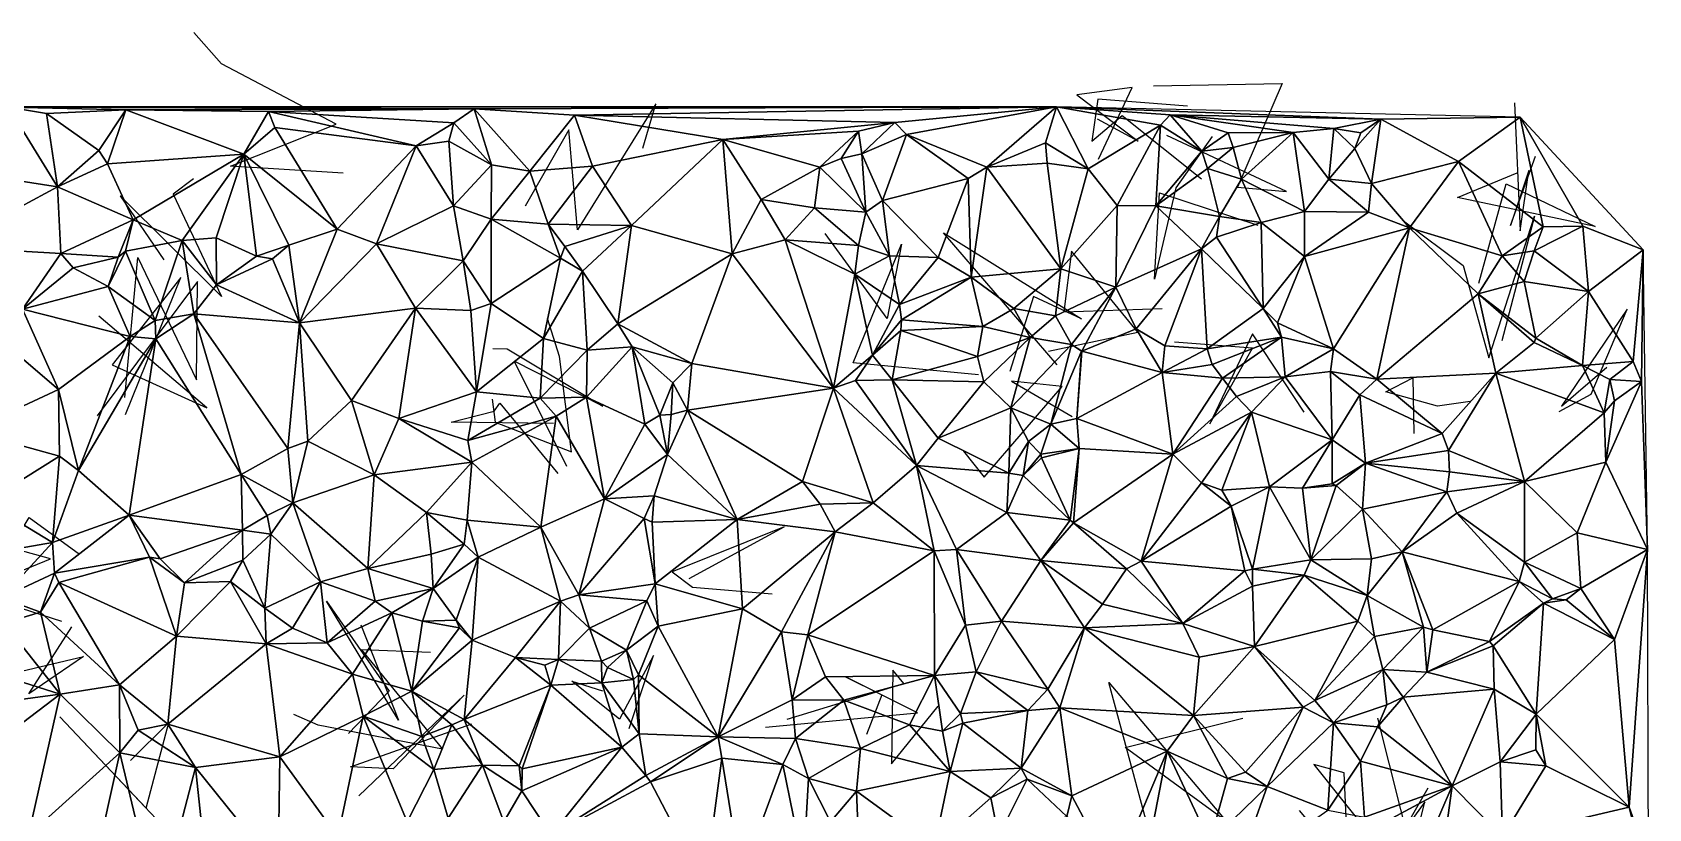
# Model space of a CAD drawing. Header units: metres. Extents: x -15.8 to 15.5, y -15.8 to 15.9.
# Drawn here: x -4.73 to 14.97, y 6.43 to 15.9 of the extents above; entities that cross this region are included whole.
import ezdxf

# ---------------------------------------------------------------- set-up
doc = ezdxf.new("R2010")
doc.units = ezdxf.units.M
doc.layers.add('CRACKS', color=1, linetype='Continuous')
doc.layers.add('STREET_MESH', color=7, linetype='Continuous')

msp = doc.modelspace()

# ---------------------------------------------------------------- linework, layer by layer
at = {"layer": 'CRACKS'}
for points in [[(-0.942, 14.181, 0.1), (-2.316, 14.264, 0.1), (-1.026, 14.78, 0.1), (-2.424, 15.516, 0.1), (-2.762, 15.898, 0.1)], [(8.265, 14.351, 0.1), (8.677, 15.225, 0.1), (8, 15.136, 0.1), (8.749, 14.57, 0.1), (8.252, 14.841, 0.1)], [(8.937, 15.244, 0.1), (10.505, 15.274, 0.1), (9.958, 14.011, 0.1), (10.558, 13.956, 0.1), (9.097, 14.641, 0.1)], [(2.711, 14.484, 0.1), (2.868, 15.025, 0.1), (1.916, 13.49, 0.1), (1.808, 14.709, 0.1), (1.278, 13.778, 0.1)], [(9.351, 14.997, 0.1), (8.258, 15.083, 0.1), (8.183, 14.571, 0.1), (8.554, 14.884, 0.1), (9.521, 14.111, 0.1)], [(13.337, 15.039, 0.1), (13.406, 13.478, 0.1), (13.512, 14.215, 0.1), (13.286, 13.544, 0.1), (13.593, 14.39, 0.1)], [(9.649, 14.627, 0.1), (9.21, 14.003, 0.1), (8.947, 12.887, 0.1), (9.009, 13.942, 0.1), (10.208, 13.547, 0.1)], [(-2.767, 14.11, 0.1), (-3.013, 13.924, 0.1), (-2.424, 12.675, 0.1), (-3.662, 13.905, 0.1), (-3.13, 13.123, 0.1)], [(12.9, 12.841, 0.1), (13.236, 14.049, 0.1), (14.32, 13.53, 0.1), (12.643, 13.883, 0.1), (13.368, 14.184, 0.1)], [(11.982, 13.601, 0.1), (12.712, 13.053, 0.1), (13.023, 11.927, 0.1), (13.579, 13.657, 0.1), (13.182, 12.137, 0.1)], [(6.801, 11.723, 0.1), (5.275, 11.869, 0.1), (5.865, 13.314, 0.1), (5.691, 12.41, 0.1), (4.933, 13.445, 0.1)], [(7.76, 11.844, 0.1), (6.376, 13.454, 0.1), (8.059, 12.405, 0.1), (7.472, 12.676, 0.1), (7.183, 11.762, 0.1)], [(7.657, 12.008, 0.1), (8.744, 12.242, 0.1), (7.936, 13.231, 0.1), (7.844, 12.491, 0.1), (9.041, 12.53, 0.1)], [(-3.603, 11.443, 0.1), (-3.447, 13.153, 0.1), (-2.73, 11.659, 0.1), (-2.719, 12.859, 0.1), (-3.943, 11.22, 0.1)], [(-3.595, 11.237, 0.1), (-2.921, 12.907, 0.1), (-3.758, 11.842, 0.1), (-2.604, 11.318, 0.1), (-3.922, 12.437, 0.1)], [(13.88, 11.273, 0.1), (14.273, 11.486, 0.1), (14.71, 12.522, 0.1), (13.909, 11.338, 0.1), (14.461, 11.815, 0.1)], [(0.875, 11.424, 0.1), (0.909, 11.142, 0.1), (1.839, 10.782, 0.1), (1.693, 11.946, 0.1), (1.547, 12.41, 0.1)], [(10.773, 11.264, 0.1), (10.141, 12.221, 0.1), (9.621, 11.123, 0.1), (10.141, 12.046, 0.1), (9.192, 12.121, 0.1)], [(0.882, 12.044, 0.1), (1.055, 12.039, 0.1), (2.223, 11.338, 0.1), (1.143, 11.886, 0.1), (1.781, 10.607, 0.1)], [(6.62, 10.791, 0.1), (6.872, 10.475, 0.1), (7.822, 11.58, 0.1), (7.206, 11.645, 0.1), (7.946, 11.215, 0.1)], [(12.798, 11.396, 0.1), (12.397, 11.341, 0.1), (11.77, 11.514, 0.1), (12.097, 11.683, 0.1), (12.11, 11.004, 0.1)], [(1.622, 11.126, 0.1), (0.376, 11.143, 0.1), (0.898, 11.277, 0.1), (0.966, 11.375, 0.1), (1.674, 10.519, 0.1)], [(-4.371, 8.712, 0.1), (-5.853, 9.19, 0.1), (-4.903, 9.757, 0.1), (-4.772, 9.982, 0.1), (-4.155, 9.535, 0.1)], [(3.275, 9.236, 0.1), (4.432, 9.869, 0.1), (3.069, 9.319, 0.1), (3.316, 9.131, 0.1), (4.287, 9.051, 0.1)], [(-6.004, 8.184, 0.1), (-5.749, 9.841, 0.1), (-5.631, 9.017, 0.1), (-4.51, 9.476, 0.1), (-5.177, 9.661, 0.1)], [(-5.29, 8.97, 0.1), (-5.161, 8.037, 0.1), (-4.107, 8.286, 0.1), (-4.776, 7.829, 0.1), (-4.249, 8.648, 0.1)], [(-0.728, 8.673, 0.1), (-0.269, 7.511, 0.1), (-1.147, 8.963, 0.1), (-0.383, 7.865, 0.1), (-0.878, 7.347, 0.1)], [(0.121, 8.336, 0.1), (-0.718, 8.368, 0.1), (0.27, 7.155, 0.1), (-1.249, 7.448, 0.1), (-1.542, 7.58, 0.1)], [(2.542, 7.41, 0.1), (2.84, 8.298, 0.1), (2.428, 7.522, 0.1), (1.846, 7.984, 0.1), (2.217, 7.869, 0.1)], [(4.469, 7.524, 0.1), (5.893, 7.958, 0.1), (5.76, 8.118, 0.1), (5.743, 6.978, 0.1), (6.312, 7.68, 0.1)], [(4.205, 7.426, 0.1), (6.059, 7.598, 0.1), (5.183, 8.038, 0.1), (5.624, 7.817, 0.1), (5.437, 7.336, 0.1)], [(8.858, 6.236, 0.1), (8.391, 7.968, 0.1), (9.822, 6.278, 0.1), (8.59, 7.178, 0.1), (10.026, 7.533, 0.1)], [(-0.752, 6.588, 0.1), (0.534, 7.813, 0.1), (-0.335, 6.918, 0.1), (-0.854, 6.939, 0.1), (0.625, 7.465, 0.1)], [(-3.221, 6.305, 0.1), (-4.395, 7.549, 0.1), (-3.343, 6.437, 0.1), (-3.066, 7.481, 0.1), (-3.537, 7.017, 0.1)], [(11.665, 7.534, 0.1), (12.083, 5.871, 0.1), (12.242, 6.515, 0.1), (11.961, 6.121, 0.1), (12.285, 6.683, 0.1)], [(10.713, 6.408, 0.1), (11.314, 5.694, 0.1), (11.26, 6.869, 0.1), (10.889, 6.971, 0.1), (12, 5.578, 0.1)]]:
    msp.add_polyline3d(points, dxfattribs=at)
at = {"layer": 'STREET_MESH'}
for points in [[(7.755, 14.99), (-7.275, 14.988), (-5.023, 14.984)], [(-5.551, 14.19), (-4.425, 14.012), (-5.023, 14.984)], [(0.655, 14.966), (7.755, 14.99), (-5.023, 14.984)], [(-3.591, 14.954), (0.655, 14.966), (-5.023, 14.984)], [(-4.56, 14.909), (-3.591, 14.954), (-5.023, 14.984)], [(-4.425, 14.012), (-4.56, 14.909), (-5.023, 14.984)], [(1.876, 14.887), (7.755, 14.99), (0.655, 14.966)], [(1.876, 14.887), (5.782, 14.8), (7.755, 14.99)], [(5.782, 14.8), (5.925, 14.651), (7.755, 14.99)], [(5.925, 14.651), (6.905, 14.253), (7.755, 14.99)], [(6.905, 14.253), (7.619, 14.55), (7.755, 14.99)], [(7.619, 14.55), (8.141, 14.232), (7.755, 14.99)], [(9.023, 14.765), (9.141, 14.894), (7.755, 14.99)], [(7.755, 14.99), (11.707, 14.84), (13.407, 14.865)], [(9.141, 14.894), (11.707, 14.84), (7.755, 14.99)], [(8.141, 14.232), (9.023, 14.765), (7.755, 14.99)], [(-4.56, 14.909), (-3.921, 14.459), (-3.591, 14.954)], [(-3.921, 14.459), (-4.56, 14.909), (-4.425, 14.012)], [(-3.921, 14.459), (-3.817, 14.293), (-3.591, 14.954)], [(-3.817, 14.293), (-2.155, 14.411), (-3.591, 14.954)], [(-3.591, 14.954), (-1.853, 14.933), (0.655, 14.966)], [(-2.155, 14.411), (-1.853, 14.933), (-3.591, 14.954)], [(-2.155, 14.411), (-1.774, 14.736), (-1.853, 14.933)], [(-1.853, 14.933), (0.408, 14.793), (0.655, 14.966)], [(-1.774, 14.736), (-0.053, 14.516), (-1.853, 14.933)], [(-0.053, 14.516), (0.408, 14.793), (-1.853, 14.933)], [(0.345, 14.572), (0.408, 14.793), (-0.053, 14.516)], [(0.865, 14.281), (0.408, 14.793), (0.345, 14.572)], [(0.408, 14.793), (0.865, 14.281), (0.655, 14.966)], [(1.331, 14.207), (1.876, 14.887), (0.655, 14.966)], [(0.865, 14.281), (1.331, 14.207), (0.655, 14.966)], [(1.876, 14.887), (1.331, 14.207), (2.096, 14.268)], [(3.685, 14.591), (1.876, 14.887), (2.096, 14.268)], [(3.685, 14.591), (5.782, 14.8), (1.876, 14.887)], [(5.782, 14.8), (3.685, 14.591), (5.341, 14.693)], [(5.782, 14.8), (5.341, 14.693), (5.38, 14.418)], [(5.925, 14.651), (5.782, 14.8), (5.38, 14.418)], [(9.141, 14.894), (9.023, 14.765), (9.525, 14.45)], [(9.845, 14.671), (9.141, 14.894), (9.525, 14.45)], [(9.141, 14.894), (9.845, 14.671), (10.64, 14.676)], [(11.136, 14.726), (9.141, 14.894), (10.64, 14.676)], [(11.136, 14.726), (11.707, 14.84), (9.141, 14.894)], [(11.136, 14.726), (11.464, 14.671), (11.707, 14.84)], [(11.392, 14.48), (11.595, 14.053), (11.707, 14.84)], [(11.464, 14.671), (11.392, 14.48), (11.707, 14.84)], [(11.595, 14.053), (12.652, 14.324), (11.707, 14.84)], [(11.707, 14.84), (12.652, 14.324), (13.407, 14.865)], [(12.652, 14.324), (13.687, 13.525), (13.407, 14.865)], [(13.407, 14.865), (14.168, 13.534), (14.904, 13.246)], [(13.687, 13.525), (14.168, 13.534), (13.407, 14.865)], [(-1.774, 14.736), (-2.155, 14.411), (-1.015, 13.498)], [(-0.053, 14.516), (-1.774, 14.736), (-1.015, 13.498)], [(2.571, 13.543), (3.685, 14.591), (2.096, 14.268)], [(3.685, 14.591), (2.571, 13.543), (3.8, 13.195)], [(3.685, 14.591), (4.867, 14.253), (5.341, 14.693)], [(4.152, 13.86), (4.867, 14.253), (3.685, 14.591)], [(4.152, 13.86), (3.685, 14.591), (3.8, 13.195)], [(4.867, 14.253), (5.127, 14.36), (5.341, 14.693)], [(5.341, 14.693), (5.127, 14.36), (5.38, 14.418)], [(5.631, 13.848), (5.925, 14.651), (5.38, 14.418)], [(5.631, 13.848), (6.677, 14.115), (5.925, 14.651)], [(6.677, 14.115), (6.905, 14.253), (5.925, 14.651)], [(9.023, 14.765), (8.141, 14.232), (8.493, 13.787)], [(8.965, 13.782), (9.023, 14.765), (8.493, 13.787)], [(9.023, 14.765), (8.965, 13.782), (9.525, 14.45)], [(9.907, 14.495), (9.845, 14.671), (9.525, 14.45)], [(9.845, 14.671), (9.907, 14.495), (10.64, 14.676)], [(9.907, 14.495), (10.009, 14.109), (10.64, 14.676)], [(10.009, 14.109), (10.775, 13.714), (10.64, 14.676)], [(11.074, 14.106), (11.136, 14.726), (10.64, 14.676)], [(10.775, 13.714), (11.074, 14.106), (10.64, 14.676)], [(11.392, 14.48), (11.136, 14.726), (11.074, 14.106)], [(11.392, 14.48), (11.464, 14.671), (11.136, 14.726)], [(-3.817, 14.293), (-3.921, 14.459), (-4.425, 14.012)], [(-2.155, 14.411), (-3.817, 14.293), (-3.504, 13.61)], [(-2.907, 13.361), (-2.155, 14.411), (-3.504, 13.61)], [(-2.155, 14.411), (-2.907, 13.361), (-2.49, 13.394)], [(-1.999, 13.168), (-2.155, 14.411), (-2.49, 13.394)], [(-2.155, 14.411), (-1.999, 13.168), (-1.605, 13.303)], [(-2.155, 14.411), (-1.605, 13.303), (-1.015, 13.498)], [(-0.537, 13.32), (-0.053, 14.516), (-1.015, 13.498)], [(-0.053, 14.516), (-0.537, 13.32), (0.401, 13.782)], [(0.345, 14.572), (-0.053, 14.516), (0.401, 13.782)], [(0.865, 14.281), (0.345, 14.572), (0.401, 13.782)], [(5.127, 14.36), (5.427, 13.707), (5.38, 14.418)], [(5.427, 13.707), (5.631, 13.848), (5.38, 14.418)], [(7.619, 14.55), (6.905, 14.253), (7.64, 14.304)], [(8.141, 14.232), (7.619, 14.55), (7.64, 14.304)], [(8.965, 13.782), (9.594, 14.237), (9.525, 14.45)], [(9.594, 14.237), (9.907, 14.495), (9.525, 14.45)], [(10.009, 14.109), (9.907, 14.495), (9.594, 14.237)], [(11.595, 14.053), (11.392, 14.48), (11.074, 14.106)], [(-5.551, 14.19), (-5.782, 13.282), (-4.425, 14.012)], [(-3.817, 14.293), (-4.425, 14.012), (-3.504, 13.61)], [(0.86, 13.621), (0.865, 14.281), (0.401, 13.782)], [(0.865, 14.281), (0.86, 13.621), (1.331, 14.207)], [(0.86, 13.621), (1.557, 13.558), (1.331, 14.207)], [(1.331, 14.207), (1.557, 13.558), (2.096, 14.268)], [(1.557, 13.558), (2.571, 13.543), (2.096, 14.268)], [(4.867, 14.253), (4.152, 13.86), (4.805, 13.757)], [(5.427, 13.707), (4.867, 14.253), (4.805, 13.757)], [(5.427, 13.707), (5.127, 14.36), (4.867, 14.253)], [(6.905, 14.253), (6.677, 14.115), (6.715, 12.912)], [(7.808, 13.015), (6.905, 14.253), (6.715, 12.912)], [(7.64, 14.304), (6.905, 14.253), (7.808, 13.015)], [(8.141, 14.232), (7.64, 14.304), (7.808, 13.015)], [(8.141, 14.232), (7.808, 13.015), (8.493, 13.787)], [(9.74, 13.653), (9.594, 14.237), (8.965, 13.782)], [(10.009, 14.109), (9.594, 14.237), (9.74, 13.653)], [(12.652, 14.324), (11.595, 14.053), (12.056, 13.515)], [(13.186, 13.174), (12.652, 14.324), (12.056, 13.515)], [(12.652, 14.324), (13.186, 13.174), (13.687, 13.525)], [(-4.425, 14.012), (-5.782, 13.282), (-4.383, 13.2)], [(-3.504, 13.61), (-4.425, 14.012), (-4.383, 13.2)], [(6.677, 14.115), (5.631, 13.848), (6.309, 13.152)], [(6.677, 14.115), (6.309, 13.152), (6.715, 12.912)], [(10.009, 14.109), (9.74, 13.653), (10.249, 13.579)], [(10.775, 13.714), (10.009, 14.109), (10.249, 13.579)], [(10.775, 13.714), (11.555, 13.707), (11.074, 14.106)], [(11.555, 13.707), (11.595, 14.053), (11.074, 14.106)], [(11.595, 14.053), (11.555, 13.707), (12.056, 13.515)], [(4.444, 13.368), (4.152, 13.86), (3.8, 13.195)], [(4.152, 13.86), (4.444, 13.368), (4.805, 13.757)], [(5.631, 13.848), (5.427, 13.707), (5.719, 13.174)], [(6.309, 13.152), (5.631, 13.848), (5.719, 13.174)], [(-3.686, 13.155), (-3.504, 13.61), (-4.383, 13.2)], [(-3.686, 13.155), (-3.596, 13.229), (-3.504, 13.61)], [(-3.596, 13.229), (-2.907, 13.361), (-3.504, 13.61)], [(-0.537, 13.32), (0.52, 13.113), (0.401, 13.782)], [(0.52, 13.113), (0.86, 13.621), (0.401, 13.782)], [(0.863, 12.592), (0.86, 13.621), (0.52, 13.113)], [(0.86, 13.621), (0.863, 12.592), (1.705, 13.146)], [(1.557, 13.558), (0.86, 13.621), (1.705, 13.146)], [(4.805, 13.757), (4.444, 13.368), (5.338, 13.3)], [(5.427, 13.707), (4.805, 13.757), (5.338, 13.3)], [(5.719, 13.174), (5.427, 13.707), (5.338, 13.3)], [(8.493, 13.787), (7.808, 13.015), (8.478, 12.79)], [(8.965, 13.782), (8.493, 13.787), (8.478, 12.79)], [(9.522, 13.256), (8.965, 13.782), (8.478, 12.79)], [(9.74, 13.653), (8.965, 13.782), (9.522, 13.256)], [(9.704, 13.401), (9.74, 13.653), (9.522, 13.256)], [(9.74, 13.653), (9.704, 13.401), (10.249, 13.579)], [(10.775, 13.166), (10.775, 13.714), (10.249, 13.579)], [(10.775, 13.714), (10.775, 13.166), (11.555, 13.707)], [(11.555, 13.707), (10.775, 13.166), (12.056, 13.515)], [(-1.605, 13.303), (-1.476, 12.355), (-1.015, 13.498)], [(-1.476, 12.355), (-0.537, 13.32), (-1.015, 13.498)], [(1.759, 13.288), (1.557, 13.558), (1.705, 13.146)], [(1.557, 13.558), (1.759, 13.288), (2.571, 13.543)], [(1.759, 13.288), (1.976, 12.986), (2.571, 13.543)], [(1.976, 12.986), (2.404, 12.345), (2.571, 13.543)], [(2.571, 13.543), (2.404, 12.345), (3.8, 13.195)], [(10.271, 12.531), (9.704, 13.401), (9.522, 13.256)], [(9.704, 13.401), (10.271, 12.531), (10.249, 13.579)], [(10.271, 12.531), (10.775, 13.166), (10.249, 13.579)], [(12.056, 13.515), (10.775, 13.166), (11.132, 12.039)], [(11.66, 11.67), (12.056, 13.515), (11.132, 12.039)], [(11.66, 11.67), (12.894, 12.708), (12.056, 13.515)], [(12.894, 12.708), (13.186, 13.174), (12.056, 13.515)], [(13.186, 13.174), (13.578, 13.235), (13.687, 13.525)], [(13.578, 13.235), (14.168, 13.534), (13.687, 13.525)], [(13.578, 13.235), (14.237, 12.737), (14.168, 13.534)], [(14.168, 13.534), (14.237, 12.737), (14.904, 13.246)], [(-5.782, 13.282), (-4.852, 12.522), (-4.383, 13.2)], [(-3.596, 13.229), (-3.807, 12.799), (-3.233, 12.384)], [(-3.807, 12.799), (-3.596, 13.229), (-3.686, 13.155)], [(-2.907, 13.361), (-3.596, 13.229), (-3.233, 12.384)], [(-2.907, 13.361), (-3.233, 12.384), (-2.763, 12.467)], [(-2.907, 13.361), (-2.488, 12.82), (-2.49, 13.394)], [(-2.488, 12.82), (-2.907, 13.361), (-2.763, 12.467)], [(-2.488, 12.82), (-1.999, 13.168), (-2.49, 13.394)], [(-1.605, 13.303), (-1.999, 13.168), (-1.804, 13.134)], [(-1.605, 13.303), (-1.804, 13.134), (-1.476, 12.355)], [(-0.537, 13.32), (-1.476, 12.355), (-0.06, 12.533)], [(0.52, 13.113), (-0.537, 13.32), (-0.06, 12.533)], [(1.976, 12.986), (1.759, 13.288), (1.705, 13.146)], [(4.444, 13.368), (3.8, 13.195), (5.033, 11.558)], [(4.444, 13.368), (5.293, 12.95), (5.338, 13.3)], [(5.293, 12.95), (4.444, 13.368), (5.033, 11.558)], [(5.293, 12.95), (5.719, 13.174), (5.338, 13.3)], [(8.723, 12.283), (9.522, 13.256), (8.478, 12.79)], [(8.723, 12.283), (9.072, 12.074), (9.522, 13.256)], [(9.072, 12.074), (9.591, 12.037), (9.522, 13.256)], [(9.591, 12.037), (10.271, 12.531), (9.522, 13.256)], [(13.454, 12.861), (13.578, 13.235), (13.186, 13.174)], [(13.454, 12.861), (14.237, 12.737), (13.578, 13.235)], [(14.237, 12.737), (14.785, 11.883), (14.904, 13.246)], [(14.785, 11.883), (14.884, 11.639), (14.904, 13.246)], [(14.884, 11.639), (14.957, 9.593), (14.904, 13.246)], [(-4.852, 12.522), (-4.234, 13.026), (-4.383, 13.2)], [(-3.807, 12.799), (-4.234, 13.026), (-4.852, 12.522)], [(-4.234, 13.026), (-3.686, 13.155), (-4.383, 13.2)], [(-4.234, 13.026), (-3.807, 12.799), (-3.686, 13.155)], [(-1.804, 13.134), (-1.999, 13.168), (-2.488, 12.82)], [(-1.804, 13.134), (-2.488, 12.82), (-1.476, 12.355)], [(0.52, 13.113), (-0.06, 12.533), (0.612, 12.507)], [(0.863, 12.592), (0.52, 13.113), (0.612, 12.507)], [(0.863, 12.592), (1.501, 12.163), (1.705, 13.146)], [(1.501, 12.163), (1.976, 12.986), (1.705, 13.146)], [(2.404, 12.345), (3.306, 11.861), (3.8, 13.195)], [(3.8, 13.195), (3.306, 11.861), (5.033, 11.558)], [(5.293, 12.95), (5.84, 12.578), (5.719, 13.174)], [(5.84, 12.578), (6.309, 13.152), (5.719, 13.174)], [(6.309, 13.152), (5.84, 12.578), (6.715, 12.912)], [(7.234, 12.532), (7.808, 13.015), (6.715, 12.912)], [(7.234, 12.532), (7.742, 12.442), (7.808, 13.015)], [(7.808, 13.015), (7.742, 12.442), (8.478, 12.79)], [(10.449, 12.356), (10.775, 13.166), (10.271, 12.531)], [(10.775, 13.166), (10.449, 12.356), (11.132, 12.039)], [(12.894, 12.708), (13.454, 12.861), (13.186, 13.174)], [(-1.476, 12.355), (-2.488, 12.82), (-2.763, 12.467)], [(2.033, 12.021), (1.976, 12.986), (1.501, 12.163)], [(2.404, 12.345), (1.976, 12.986), (2.033, 12.021)], [(5.512, 11.96), (5.293, 12.95), (5.033, 11.558)], [(5.84, 12.578), (5.293, 12.95), (5.512, 11.96)], [(5.84, 12.578), (5.865, 12.393), (6.715, 12.912)], [(5.865, 12.393), (6.856, 12.31), (6.715, 12.912)], [(6.856, 12.31), (7.234, 12.532), (6.715, 12.912)], [(13.595, 12.169), (13.454, 12.861), (12.894, 12.708)], [(13.454, 12.861), (13.595, 12.169), (14.237, 12.737)], [(-3.807, 12.799), (-4.852, 12.522), (-3.539, 12.188)], [(-3.233, 12.384), (-3.807, 12.799), (-3.539, 12.188)], [(7.742, 12.442), (7.935, 12.092), (8.478, 12.79)], [(7.935, 12.092), (8.061, 12.011), (8.478, 12.79)], [(8.061, 12.011), (8.723, 12.283), (8.478, 12.79)], [(13.111, 11.74), (12.894, 12.708), (11.66, 11.67)], [(13.111, 11.74), (13.575, 12.116), (12.894, 12.708)], [(13.575, 12.116), (13.595, 12.169), (12.894, 12.708)], [(13.595, 12.169), (14.167, 11.837), (14.237, 12.737)], [(14.167, 11.837), (14.785, 11.883), (14.237, 12.737)], [(-4.852, 12.522), (-4.921, 11.977), (-4.411, 11.541)], [(-3.539, 12.188), (-4.852, 12.522), (-4.411, 11.541)], [(-3.233, 12.384), (-3.226, 12.16), (-2.763, 12.467)], [(-3.226, 12.16), (-2.185, 10.507), (-2.763, 12.467)], [(-2.185, 10.507), (-1.616, 10.821), (-2.763, 12.467)], [(-1.616, 10.821), (-1.476, 12.355), (-2.763, 12.467)], [(-0.06, 12.533), (-1.476, 12.355), (-0.843, 11.41)], [(-0.262, 11.19), (-0.06, 12.533), (-0.843, 11.41)], [(-0.262, 11.19), (0.681, 11.515), (-0.06, 12.533)], [(-0.06, 12.533), (0.681, 11.515), (0.612, 12.507)], [(0.681, 11.515), (0.863, 12.592), (0.612, 12.507)], [(0.863, 12.592), (0.681, 11.515), (1.501, 12.163)], [(5.865, 12.393), (5.84, 12.578), (5.512, 11.96)], [(7.431, 12.175), (7.234, 12.532), (6.856, 12.31)], [(7.742, 12.442), (7.234, 12.532), (7.431, 12.175)], [(7.742, 12.442), (7.431, 12.175), (7.935, 12.092)], [(10.271, 12.531), (9.591, 12.037), (10.496, 12.179)], [(10.449, 12.356), (10.271, 12.531), (10.496, 12.179)], [(-3.226, 12.16), (-3.233, 12.384), (-3.539, 12.188)], [(-1.616, 10.821), (-1.372, 10.913), (-1.476, 12.355)], [(-1.476, 12.355), (-1.372, 10.913), (-0.843, 11.41)], [(2.404, 12.345), (2.033, 12.021), (2.582, 12.063)], [(3.306, 11.861), (2.404, 12.345), (2.582, 12.063)], [(5.865, 12.393), (5.512, 11.96), (5.857, 12.261)], [(5.512, 11.96), (5.752, 11.66), (5.857, 12.261)], [(5.752, 11.66), (6.789, 11.946), (5.857, 12.261)], [(6.856, 12.31), (5.865, 12.393), (5.857, 12.261)], [(6.789, 11.946), (6.856, 12.31), (5.857, 12.261)], [(6.789, 11.946), (7.431, 12.175), (6.856, 12.31)], [(8.061, 12.011), (9.043, 11.751), (8.723, 12.283)], [(9.043, 11.751), (9.072, 12.074), (8.723, 12.283)], [(10.449, 12.356), (10.496, 12.179), (11.132, 12.039)], [(-4.168, 10.553), (-3.539, 12.188), (-4.411, 11.541)], [(-4.168, 10.553), (-3.226, 12.16), (-3.539, 12.188)], [(-4.168, 10.553), (-3.553, 10.01), (-3.226, 12.16)], [(-3.226, 12.16), (-3.553, 10.01), (-2.185, 10.507)], [(0.681, 11.515), (1.457, 11.436), (1.501, 12.163)], [(1.457, 11.436), (2.033, 12.021), (1.501, 12.163)], [(1.457, 11.436), (2.022, 11.448), (2.033, 12.021)], [(2.022, 11.448), (2.733, 11.121), (2.582, 12.063)], [(2.033, 12.021), (2.022, 11.448), (2.582, 12.063)], [(3.078, 11.622), (3.306, 11.861), (2.582, 12.063)], [(2.733, 11.121), (2.918, 11.231), (2.582, 12.063)], [(2.918, 11.231), (3.078, 11.622), (2.582, 12.063)], [(7.431, 12.175), (6.789, 11.946), (6.868, 11.637)], [(7.195, 11.318), (7.431, 12.175), (6.868, 11.637)], [(7.431, 12.175), (7.195, 11.318), (7.935, 12.092)], [(7.195, 11.318), (7.686, 11.119), (7.935, 12.092)], [(7.686, 11.119), (8.058, 12.008), (7.935, 12.092)], [(8.058, 12.008), (8.061, 12.011), (7.935, 12.092)], [(9.591, 12.037), (9.072, 12.074), (9.043, 11.751)], [(9.591, 12.037), (9.043, 11.751), (9.65, 11.846)], [(10.496, 12.179), (9.591, 12.037), (9.65, 11.846)], [(9.778, 11.681), (10.496, 12.179), (9.65, 11.846)], [(9.778, 11.681), (10.539, 11.695), (10.496, 12.179)], [(10.496, 12.179), (10.539, 11.695), (11.132, 12.039)], [(10.539, 11.695), (11.094, 11.763), (11.132, 12.039)], [(11.094, 11.763), (11.66, 11.67), (11.132, 12.039)], [(14.167, 11.837), (13.575, 12.116), (13.111, 11.74)], [(13.595, 12.169), (13.575, 12.116), (14.167, 11.837)], [(-4.921, 11.977), (-5.505, 11.036), (-4.411, 11.541)], [(3.078, 11.622), (3.254, 11.292), (3.306, 11.861)], [(3.306, 11.861), (3.254, 11.292), (5.033, 11.558)], [(5.303, 11.653), (5.512, 11.96), (5.033, 11.558)], [(5.512, 11.96), (5.303, 11.653), (5.752, 11.66)], [(6.789, 11.946), (5.752, 11.66), (6.868, 11.637)], [(8.058, 12.008), (7.686, 11.119), (8, 11.189)], [(9.043, 11.751), (8.061, 12.011), (8, 11.189)], [(8.061, 12.011), (8.058, 12.008), (8, 11.189)], [(9.043, 11.751), (9.778, 11.681), (9.65, 11.846)], [(14.167, 11.837), (13.111, 11.74), (14.43, 11.258)], [(14.167, 11.837), (14.497, 11.666), (14.785, 11.883)], [(14.497, 11.666), (14.167, 11.837), (14.43, 11.258)], [(14.785, 11.883), (14.497, 11.666), (14.884, 11.639)], [(6.045, 10.617), (5.303, 11.653), (5.033, 11.558)], [(5.752, 11.66), (5.303, 11.653), (6.045, 10.617)], [(5.752, 11.66), (6.045, 10.617), (6.31, 10.95)], [(5.752, 11.66), (6.31, 10.95), (6.868, 11.637)], [(6.31, 10.95), (7.195, 11.318), (6.868, 11.637)], [(9.173, 10.753), (9.043, 11.751), (8, 11.189)], [(9.778, 11.681), (9.043, 11.751), (9.173, 10.753)], [(9.949, 11.455), (9.778, 11.681), (9.173, 10.753)], [(9.949, 11.455), (10.539, 11.695), (9.778, 11.681)], [(10.539, 11.695), (9.949, 11.455), (10.131, 11.265)], [(10.539, 11.695), (10.131, 11.265), (11.114, 10.93)], [(11.094, 11.763), (10.539, 11.695), (11.114, 10.93)], [(11.451, 11.476), (11.094, 11.763), (11.114, 10.93)], [(11.094, 11.763), (11.451, 11.476), (11.66, 11.67)], [(11.451, 11.476), (12.453, 11.006), (11.66, 11.67)], [(12.453, 11.006), (13.111, 11.74), (11.66, 11.67)], [(12.532, 10.798), (13.111, 11.74), (12.453, 11.006)], [(13.111, 11.74), (12.532, 10.798), (13.46, 10.422)], [(13.111, 11.74), (13.46, 10.422), (14.43, 11.258)], [(14.557, 11.405), (14.497, 11.666), (14.43, 11.258)], [(14.451, 10.656), (14.957, 9.593), (14.884, 11.639)], [(14.557, 11.405), (14.451, 10.656), (14.884, 11.639)], [(14.497, 11.666), (14.557, 11.405), (14.884, 11.639)], [(-5.505, 11.036), (-4.399, 10.73), (-4.411, 11.541)], [(-4.399, 10.73), (-4.168, 10.553), (-4.411, 11.541)], [(0.578, 10.921), (0.681, 11.515), (-0.262, 11.19)], [(1.457, 11.436), (0.681, 11.515), (0.578, 10.921)], [(1.656, 11.218), (1.457, 11.436), (0.578, 10.921)], [(2.022, 11.448), (1.457, 11.436), (1.656, 11.218)], [(2.022, 11.448), (1.656, 11.218), (2.245, 10.211)], [(2.022, 11.448), (2.245, 10.211), (2.733, 11.121)], [(2.918, 11.231), (3.054, 11.239), (3.078, 11.622)], [(3.054, 11.239), (3.254, 11.292), (3.078, 11.622)], [(3.254, 11.292), (4.656, 10.42), (5.033, 11.558)], [(4.656, 10.42), (5.517, 10.162), (5.033, 11.558)], [(5.517, 10.162), (6.045, 10.617), (5.033, 11.558)], [(10.131, 11.265), (9.949, 11.455), (9.173, 10.753)], [(11.521, 10.642), (11.451, 11.476), (11.114, 10.93)], [(12.453, 11.006), (11.451, 11.476), (11.521, 10.642)], [(-1.372, 10.913), (-0.564, 10.501), (-0.843, 11.41)], [(-0.564, 10.501), (-0.262, 11.19), (-0.843, 11.41)], [(3.054, 11.239), (2.918, 11.231), (3.012, 10.749)], [(3.254, 11.292), (3.012, 10.749), (3.861, 9.958)], [(3.254, 11.292), (3.054, 11.239), (3.012, 10.749)], [(4.656, 10.42), (3.254, 11.292), (3.861, 9.958)], [(7.195, 11.318), (6.31, 10.95), (7.171, 10.522)], [(7.413, 10.908), (7.195, 11.318), (7.171, 10.522)], [(7.413, 10.908), (7.686, 11.119), (7.195, 11.318)], [(10.131, 11.265), (9.173, 10.753), (9.521, 10.404)], [(9.77, 10.315), (10.131, 11.265), (9.521, 10.404)], [(10.131, 11.265), (9.77, 10.315), (10.35, 10.357)], [(10.131, 11.265), (10.35, 10.357), (11.114, 10.93)], [(13.46, 10.422), (14.451, 10.656), (14.43, 11.258)], [(14.451, 10.656), (14.557, 11.405), (14.43, 11.258)], [(-5.505, 11.036), (-5.297, 10.169), (-4.399, 10.73)], [(0.624, 10.656), (-0.262, 11.19), (-0.564, 10.501)], [(0.624, 10.656), (0.578, 10.921), (-0.262, 11.19)], [(0.624, 10.656), (1.656, 11.218), (0.578, 10.921)], [(1.656, 11.218), (0.624, 10.656), (1.467, 9.865)], [(1.656, 11.218), (1.467, 9.865), (2.245, 10.211)], [(2.245, 10.211), (3.012, 10.749), (2.733, 11.121)], [(3.012, 10.749), (2.918, 11.231), (2.733, 11.121)], [(7.413, 10.908), (7.564, 10.753), (7.686, 11.119)], [(7.686, 11.119), (7.564, 10.753), (8.031, 10.824)], [(7.686, 11.119), (8.031, 10.824), (8, 11.189)], [(8.031, 10.824), (9.173, 10.753), (8, 11.189)], [(-1.556, 10.161), (-1.372, 10.913), (-1.616, 10.821)], [(-1.372, 10.913), (-1.556, 10.161), (-0.564, 10.501)], [(6.31, 10.95), (6.045, 10.617), (7.171, 10.522)], [(7.349, 10.495), (7.413, 10.908), (7.171, 10.522)], [(7.564, 10.753), (7.413, 10.908), (7.349, 10.495)], [(10.35, 10.357), (10.753, 10.341), (11.114, 10.93)], [(10.753, 10.341), (11.114, 10.392), (11.114, 10.93)], [(11.114, 10.392), (11.521, 10.642), (11.114, 10.93)], [(12.532, 10.798), (12.453, 11.006), (11.521, 10.642)], [(-4.399, 10.73), (-5.297, 10.169), (-4.485, 9.678)], [(-4.168, 10.553), (-4.399, 10.73), (-4.485, 9.678)], [(-1.556, 10.161), (-1.616, 10.821), (-2.185, 10.507)], [(0.072, 10.041), (0.624, 10.656), (-0.564, 10.501)], [(0.568, 9.948), (0.624, 10.656), (0.072, 10.041)], [(0.624, 10.656), (0.568, 9.948), (1.467, 9.865)], [(2.849, 10.245), (3.012, 10.749), (2.245, 10.211)], [(3.012, 10.749), (2.849, 10.245), (3.861, 9.958)], [(7.564, 10.753), (7.349, 10.495), (7.569, 10.708)], [(7.569, 10.708), (7.349, 10.495), (7.919, 9.947)], [(8.031, 10.824), (7.564, 10.753), (7.569, 10.708)], [(8.031, 10.824), (7.569, 10.708), (7.919, 9.947)], [(7.962, 9.916), (8.031, 10.824), (7.919, 9.947)], [(8.031, 10.824), (7.962, 9.916), (9.173, 10.753)], [(7.962, 9.916), (8.787, 9.449), (9.173, 10.753)], [(9.173, 10.753), (8.787, 9.449), (9.521, 10.404)], [(11.114, 10.392), (11.161, 10.372), (11.521, 10.642)], [(11.521, 10.642), (11.161, 10.372), (11.484, 10.084)], [(12.513, 10.295), (11.521, 10.642), (11.484, 10.084)], [(12.532, 10.798), (11.521, 10.642), (12.545, 10.54)], [(11.521, 10.642), (12.513, 10.295), (12.545, 10.54)], [(13.46, 10.422), (12.532, 10.798), (12.545, 10.54)], [(14.101, 9.793), (14.451, 10.656), (13.46, 10.422)], [(14.451, 10.656), (14.101, 9.793), (14.957, 9.593)], [(-3.553, 10.01), (-4.168, 10.553), (-4.485, 9.678)], [(-3.553, 10.01), (-2.168, 9.825), (-2.185, 10.507)], [(-1.868, 10.007), (-1.556, 10.161), (-2.185, 10.507)], [(-2.168, 9.825), (-1.868, 10.007), (-2.185, 10.507)], [(-1.556, 10.161), (-0.643, 9.359), (-0.564, 10.501)], [(-0.643, 9.359), (0.072, 10.041), (-0.564, 10.501)], [(6.045, 10.617), (5.517, 10.162), (6.262, 9.573)], [(6.045, 10.617), (7.146, 10.042), (7.171, 10.522)], [(6.535, 9.59), (6.045, 10.617), (6.262, 9.573)], [(6.045, 10.617), (6.535, 9.59), (7.146, 10.042)], [(7.146, 10.042), (7.349, 10.495), (7.171, 10.522)], [(7.349, 10.495), (7.146, 10.042), (7.919, 9.947)], [(12.513, 10.295), (13.46, 10.422), (12.545, 10.54)], [(4.656, 10.42), (3.861, 9.958), (4.871, 10.146)], [(5.517, 10.162), (4.656, 10.42), (4.871, 10.146)], [(8.787, 9.449), (9.882, 10.119), (9.521, 10.404)], [(9.882, 10.119), (9.77, 10.315), (9.521, 10.404)], [(10.35, 10.357), (9.77, 10.315), (9.882, 10.119)], [(10.142, 9.352), (10.35, 10.357), (9.882, 10.119)], [(10.35, 10.357), (10.142, 9.352), (10.853, 9.467)], [(10.753, 10.341), (10.35, 10.357), (10.853, 9.467)], [(11.161, 10.372), (11.114, 10.392), (10.753, 10.341)], [(11.161, 10.372), (10.753, 10.341), (10.853, 9.467)], [(11.484, 10.084), (11.161, 10.372), (10.853, 9.467)], [(12.513, 10.295), (11.484, 10.084), (11.968, 9.561)], [(12.633, 10.033), (12.513, 10.295), (11.968, 9.561)], [(13.46, 10.422), (12.513, 10.295), (12.633, 10.033)], [(13.457, 9.435), (13.46, 10.422), (12.633, 10.033)], [(14.101, 9.793), (13.46, 10.422), (13.457, 9.435)], [(-5.297, 10.169), (-5.628, 9.477), (-4.485, 9.678)], [(-1.868, 10.007), (-1.826, 9.78), (-1.556, 10.161)], [(-1.556, 10.161), (-1.826, 9.78), (-1.217, 9.198)], [(-0.643, 9.359), (-1.556, 10.161), (-1.217, 9.198)], [(1.467, 9.865), (1.93, 9.04), (2.245, 10.211)], [(1.93, 9.04), (2.725, 9.971), (2.245, 10.211)], [(2.725, 9.971), (2.849, 10.245), (2.245, 10.211)], [(2.849, 10.245), (2.725, 9.971), (2.823, 9.926)], [(3.861, 9.958), (2.849, 10.245), (2.823, 9.926)], [(3.861, 9.958), (5.057, 9.806), (4.871, 10.146)], [(5.057, 9.806), (5.517, 10.162), (4.871, 10.146)], [(5.517, 10.162), (5.057, 9.806), (6.262, 9.573)], [(8.787, 9.449), (10.051, 9.333), (9.882, 10.119)], [(10.051, 9.333), (10.142, 9.352), (9.882, 10.119)], [(11.593, 9.479), (11.484, 10.084), (10.853, 9.467)], [(11.484, 10.084), (11.593, 9.479), (11.968, 9.561)], [(-4.462, 9.301), (-3.553, 10.01), (-4.485, 9.678)], [(-3.304, 9.498), (-3.553, 10.01), (-4.462, 9.301)], [(-3.553, 10.01), (-3.304, 9.498), (-3.172, 9.478)], [(-2.168, 9.825), (-3.553, 10.01), (-3.172, 9.478)], [(-1.826, 9.78), (-1.868, 10.007), (-2.168, 9.825)], [(0.129, 9.535), (0.072, 10.041), (-0.643, 9.359)], [(0.129, 9.535), (0.533, 9.655), (0.072, 10.041)], [(0.533, 9.655), (0.568, 9.948), (0.072, 10.041)], [(0.568, 9.948), (0.533, 9.655), (0.705, 9.498)], [(1.467, 9.865), (0.568, 9.948), (0.705, 9.498)], [(1.706, 8.962), (1.467, 9.865), (0.705, 9.498)], [(1.93, 9.04), (1.467, 9.865), (1.706, 8.962)], [(2.725, 9.971), (1.93, 9.04), (2.862, 9.172)], [(2.725, 9.971), (2.862, 9.172), (2.823, 9.926)], [(2.862, 9.172), (3.861, 9.958), (2.823, 9.926)], [(3.861, 9.958), (2.862, 9.172), (3.927, 8.869)], [(5.057, 9.806), (3.861, 9.958), (3.927, 8.869)], [(6.535, 9.59), (7.562, 9.458), (7.146, 10.042)], [(7.146, 10.042), (7.562, 9.458), (7.919, 9.947)], [(7.562, 9.458), (7.962, 9.916), (7.919, 9.947)], [(7.962, 9.916), (7.562, 9.458), (8.608, 9.357)], [(8.787, 9.449), (7.962, 9.916), (8.608, 9.357)], [(13.393, 9.199), (12.633, 10.033), (11.968, 9.561)], [(13.393, 9.199), (13.457, 9.435), (12.633, 10.033)], [(-5.628, 9.477), (-5.104, 9.003), (-4.485, 9.678)], [(-5.104, 9.003), (-4.462, 9.301), (-4.485, 9.678)], [(-2.878, 9.183), (-2.168, 9.825), (-3.172, 9.478)], [(-2.166, 9.462), (-2.168, 9.825), (-2.878, 9.183)], [(-2.166, 9.462), (-1.826, 9.78), (-2.168, 9.825)], [(-1.826, 9.78), (-2.166, 9.462), (-1.896, 8.876)], [(-1.826, 9.78), (-1.896, 8.876), (-1.217, 9.198)], [(4.399, 8.587), (5.057, 9.806), (3.927, 8.869)], [(5.057, 9.806), (4.399, 8.587), (4.723, 8.55)], [(5.057, 9.806), (4.723, 8.55), (6.262, 9.573)], [(14.144, 9.114), (14.101, 9.793), (13.457, 9.435)], [(14.101, 9.793), (14.144, 9.114), (14.957, 9.593)], [(-3.304, 9.498), (-4.462, 9.301), (-4.409, 9.189)], [(-3.304, 9.498), (-4.409, 9.189), (-2.975, 8.535)], [(-2.878, 9.183), (-3.304, 9.498), (-2.975, 8.535)], [(-3.304, 9.498), (-2.878, 9.183), (-3.172, 9.478)], [(-2.166, 9.462), (-2.878, 9.183), (-2.318, 9.2)], [(-1.896, 8.876), (-2.166, 9.462), (-2.318, 9.2)], [(0.155, 9.117), (0.129, 9.535), (-0.643, 9.359)], [(0.155, 9.117), (0.533, 9.655), (0.129, 9.535)], [(0.533, 9.655), (0.155, 9.117), (0.705, 9.498)], [(0.155, 9.117), (0.433, 8.731), (0.705, 9.498)], [(0.433, 8.731), (0.629, 8.484), (0.705, 9.498)], [(0.629, 8.484), (1.706, 8.962), (0.705, 9.498)], [(4.723, 8.55), (6.266, 8.055), (6.262, 9.573)], [(6.642, 8.667), (6.535, 9.59), (6.262, 9.573)], [(6.266, 8.055), (6.642, 8.667), (6.262, 9.573)], [(7.562, 9.458), (6.535, 9.59), (7.081, 8.716)], [(6.535, 9.59), (6.642, 8.667), (7.081, 8.716)], [(8.096, 8.636), (7.562, 9.458), (7.081, 8.716)], [(7.562, 9.458), (8.314, 8.925), (8.608, 9.357)], [(8.096, 8.636), (8.314, 8.925), (7.562, 9.458)], [(10.142, 9.352), (10.772, 9.277), (10.853, 9.467)], [(10.772, 9.277), (11.54, 9.029), (10.853, 9.467)], [(11.54, 9.029), (11.593, 9.479), (10.853, 9.467)], [(11.54, 9.029), (12.226, 8.643), (11.968, 9.561)], [(11.593, 9.479), (11.54, 9.029), (11.968, 9.561)], [(12.226, 8.643), (12.339, 8.611), (11.968, 9.561)], [(12.339, 8.611), (13.393, 9.199), (11.968, 9.561)], [(14.957, 9.593), (14.144, 9.114), (14.555, 8.494)], [(14.957, 9.593), (14.555, 8.494), (14.735, 6.447)], [(14.972, 5.796), (14.957, 9.593), (14.735, 6.447)], [(-5.104, 9.003), (-4.633, 8.828), (-4.462, 9.301)], [(-4.462, 9.301), (-4.633, 8.828), (-4.409, 9.189)], [(-0.552, 8.962), (-0.643, 9.359), (-1.217, 9.198)], [(-0.552, 8.962), (0.155, 9.117), (-0.643, 9.359)], [(8.314, 8.925), (9.295, 8.69), (8.608, 9.357)], [(9.295, 8.69), (8.787, 9.449), (8.608, 9.357)], [(10.051, 9.333), (8.787, 9.449), (9.295, 8.69)], [(10.142, 9.145), (10.051, 9.333), (9.295, 8.69)], [(10.142, 9.145), (10.142, 9.352), (10.051, 9.333)], [(10.142, 9.352), (10.142, 9.145), (10.772, 9.277)], [(10.772, 9.277), (10.142, 9.145), (10.167, 8.41)], [(11.425, 8.718), (10.772, 9.277), (10.167, 8.41)], [(11.425, 8.718), (11.54, 9.029), (10.772, 9.277)], [(13.393, 9.199), (13.798, 8.99), (13.457, 9.435)], [(13.798, 8.99), (14.144, 9.114), (13.457, 9.435)], [(-4.633, 8.828), (-3.669, 7.939), (-4.409, 9.189)], [(-4.409, 9.189), (-3.669, 7.939), (-2.975, 8.535)], [(-1.882, 8.44), (-2.318, 9.2), (-2.975, 8.535)], [(-2.318, 9.2), (-2.878, 9.183), (-2.975, 8.535)], [(-1.882, 8.44), (-1.896, 8.876), (-2.318, 9.2)], [(-1.896, 8.876), (-1.562, 8.632), (-1.217, 9.198)], [(-1.562, 8.632), (-1.137, 8.453), (-1.217, 9.198)], [(-1.137, 8.453), (-0.552, 8.962), (-1.217, 9.198)], [(-0.35, 8.818), (0.155, 9.117), (-0.552, 8.962)], [(0.155, 9.117), (-0.35, 8.818), (0.026, 8.719)], [(0.433, 8.731), (0.155, 9.117), (0.026, 8.719)], [(1.93, 9.04), (2.759, 8.966), (2.862, 9.172)], [(2.862, 9.172), (2.759, 8.966), (2.898, 8.657)], [(2.862, 9.172), (2.898, 8.657), (3.927, 8.869)], [(10.142, 9.145), (9.295, 8.69), (10.167, 8.41)], [(13.393, 9.199), (12.339, 8.611), (13.032, 8.468)], [(13.692, 8.938), (13.393, 9.199), (13.032, 8.468)], [(13.798, 8.99), (13.393, 9.199), (13.692, 8.938)], [(13.798, 8.99), (13.968, 8.977), (14.144, 9.114)], [(14.144, 9.114), (13.968, 8.977), (14.555, 8.494)], [(-4.633, 8.828), (-5.104, 9.003), (-5.074, 8.692)], [(-1.562, 8.632), (-1.896, 8.876), (-1.882, 8.44)], [(-0.35, 8.818), (-0.552, 8.962), (-1.137, 8.453)], [(0.629, 8.484), (1.157, 8.276), (1.706, 8.962)], [(1.157, 8.276), (1.681, 8.251), (1.706, 8.962)], [(1.681, 8.251), (2.062, 8.63), (1.706, 8.962)], [(2.062, 8.63), (1.93, 9.04), (1.706, 8.962)], [(2.062, 8.63), (2.759, 8.966), (1.93, 9.04)], [(2.062, 8.63), (2.512, 8.362), (2.759, 8.966)], [(2.759, 8.966), (2.512, 8.362), (2.898, 8.657)], [(2.898, 8.657), (3.63, 7.308), (3.927, 8.869)], [(3.63, 7.308), (4.399, 8.587), (3.927, 8.869)], [(8.314, 8.925), (8.096, 8.636), (9.295, 8.69)], [(11.425, 8.718), (11.631, 8.531), (11.54, 9.029)], [(11.54, 9.029), (11.631, 8.531), (12.226, 8.643)], [(13.078, 8.415), (13.692, 8.938), (13.032, 8.468)], [(13.692, 8.938), (13.078, 8.415), (13.599, 7.581)], [(13.692, 8.938), (13.599, 7.581), (14.555, 8.494)], [(13.968, 8.977), (13.798, 8.99), (13.692, 8.938)], [(13.968, 8.977), (13.692, 8.938), (14.555, 8.494)], [(-5.074, 8.692), (-5.47, 8.169), (-4.391, 7.827)], [(-4.633, 8.828), (-5.074, 8.692), (-4.391, 7.827)], [(-3.669, 7.939), (-4.633, 8.828), (-4.391, 7.827)], [(-0.829, 8.069), (-0.35, 8.818), (-1.137, 8.453)], [(-0.105, 7.863), (-0.35, 8.818), (-0.829, 8.069)], [(-0.35, 8.818), (-0.105, 7.863), (0.026, 8.719)], [(-0.105, 7.863), (0.477, 8.636), (0.026, 8.719)], [(0.477, 8.636), (0.433, 8.731), (0.026, 8.719)], [(0.433, 8.731), (0.477, 8.636), (0.629, 8.484)], [(6.642, 8.667), (6.773, 8.099), (7.081, 8.716)], [(6.773, 8.099), (7.647, 7.887), (7.081, 8.716)], [(7.647, 7.887), (8.096, 8.636), (7.081, 8.716)], [(9.295, 8.69), (8.096, 8.636), (9.491, 8.277)], [(10.167, 8.41), (9.295, 8.69), (9.491, 8.277)], [(10.903, 7.75), (11.425, 8.718), (10.167, 8.41)], [(11.631, 8.531), (11.425, 8.718), (10.903, 7.75)], [(-3.669, 7.939), (-3.081, 7.463), (-2.975, 8.535)], [(-3.081, 7.463), (-1.882, 8.44), (-2.975, 8.535)], [(-1.137, 8.453), (-1.562, 8.632), (-1.882, 8.44)], [(0.629, 8.484), (0.477, 8.636), (-0.105, 7.863)], [(0.629, 8.484), (-0.105, 7.863), (0.534, 7.519)], [(1.157, 8.276), (0.629, 8.484), (0.534, 7.519)], [(1.681, 8.251), (2.205, 8.229), (2.062, 8.63)], [(2.205, 8.229), (2.512, 8.362), (2.062, 8.63)], [(2.512, 8.362), (2.657, 8.061), (2.898, 8.657)], [(2.898, 8.657), (2.657, 8.061), (3.63, 7.308)], [(4.532, 7.759), (4.399, 8.587), (3.63, 7.308)], [(4.399, 8.587), (4.532, 7.759), (4.723, 8.55)], [(4.532, 7.759), (4.936, 8.037), (4.723, 8.55)], [(4.936, 8.037), (6.266, 8.055), (4.723, 8.55)], [(6.642, 8.667), (6.266, 8.055), (6.773, 8.099)], [(8.096, 8.636), (7.647, 7.887), (7.794, 7.661)], [(9.422, 7.565), (8.096, 8.636), (7.794, 7.661)], [(8.096, 8.636), (9.422, 7.565), (9.491, 8.277)], [(11.631, 8.531), (10.903, 7.75), (11.733, 8.127)], [(12.226, 8.643), (11.631, 8.531), (11.733, 8.127)], [(12.268, 8.095), (12.226, 8.643), (11.733, 8.127)], [(12.268, 8.095), (12.339, 8.611), (12.226, 8.643)], [(12.339, 8.611), (12.268, 8.095), (13.032, 8.468)], [(14.555, 8.494), (13.599, 7.581), (14.735, 6.447)], [(-3.081, 7.463), (-1.716, 7.062), (-1.882, 8.44)], [(-0.829, 8.069), (-1.137, 8.453), (-1.882, 8.44)], [(-1.716, 7.062), (-0.829, 8.069), (-1.882, 8.44)], [(1.157, 8.276), (0.534, 7.519), (1.587, 7.936)], [(1.517, 8.182), (1.157, 8.276), (1.587, 7.936)], [(1.517, 8.182), (1.681, 8.251), (1.157, 8.276)], [(2.205, 8.229), (2.279, 8.153), (2.512, 8.362)], [(2.512, 8.362), (2.279, 8.153), (2.595, 8.004)], [(2.512, 8.362), (2.595, 8.004), (2.657, 8.061)], [(9.422, 7.565), (10.167, 8.41), (9.491, 8.277)], [(9.422, 7.565), (10.761, 7.67), (10.167, 8.41)], [(10.761, 7.67), (10.903, 7.75), (10.167, 8.41)], [(12.268, 8.095), (13.078, 8.415), (13.032, 8.468)], [(13.078, 8.415), (12.268, 8.095), (13.088, 7.888)], [(13.078, 8.415), (13.088, 7.888), (13.599, 7.581)], [(-5.47, 8.169), (-5.334, 7.699), (-4.391, 7.827)], [(1.681, 8.251), (1.517, 8.182), (1.587, 7.936)], [(2.209, 7.964), (1.681, 8.251), (1.587, 7.936)], [(2.205, 8.229), (1.681, 8.251), (2.209, 7.964)], [(2.279, 8.153), (2.205, 8.229), (2.209, 7.964)], [(2.279, 8.153), (2.209, 7.964), (2.595, 8.004)], [(6.266, 8.055), (6.585, 7.593), (6.773, 8.099)], [(6.585, 7.593), (7.403, 7.628), (6.773, 8.099)], [(7.403, 7.628), (7.647, 7.887), (6.773, 8.099)], [(11.733, 8.127), (10.903, 7.75), (11.13, 7.478)], [(11.779, 7.697), (11.733, 8.127), (11.13, 7.478)], [(11.981, 7.792), (12.268, 8.095), (11.733, 8.127)], [(11.779, 7.697), (11.981, 7.792), (11.733, 8.127)], [(13.088, 7.888), (12.268, 8.095), (11.981, 7.792)], [(-3.665, 7.112), (-3.669, 7.939), (-4.391, 7.827)], [(-3.442, 7.388), (-3.669, 7.939), (-3.665, 7.112)], [(-3.081, 7.463), (-3.669, 7.939), (-3.442, 7.388)], [(-0.829, 8.069), (-1.716, 7.062), (-0.697, 7.557)], [(-0.105, 7.863), (-0.829, 8.069), (-0.697, 7.557)], [(1.587, 7.936), (0.534, 7.519), (1.205, 6.952)], [(1.241, 6.917), (1.587, 7.936), (1.205, 6.952)], [(1.587, 7.936), (1.241, 6.917), (2.453, 7.181)], [(2.209, 7.964), (1.587, 7.936), (2.453, 7.181)], [(2.595, 8.004), (2.209, 7.964), (2.667, 7.343)], [(2.209, 7.964), (2.453, 7.181), (2.667, 7.343)], [(2.657, 8.061), (2.595, 8.004), (2.667, 7.343)], [(3.63, 7.308), (2.657, 8.061), (2.667, 7.343)], [(5.161, 7.753), (4.936, 8.037), (4.532, 7.759)], [(6.266, 8.055), (4.936, 8.037), (5.161, 7.753)], [(6.266, 8.055), (5.161, 7.753), (5.96, 7.454)], [(6.365, 7.376), (6.266, 8.055), (5.96, 7.454)], [(6.365, 7.376), (6.585, 7.593), (6.266, 8.055)], [(7.647, 7.887), (7.403, 7.628), (7.794, 7.661)], [(12.575, 6.708), (13.088, 7.888), (11.981, 7.792)], [(13.088, 7.888), (12.575, 6.708), (13.16, 7.003)], [(13.599, 7.581), (13.088, 7.888), (13.16, 7.003)], [(-5.334, 7.699), (-5.487, 6.998), (-4.391, 7.827)], [(-5.487, 6.998), (-4.777, 6.106), (-4.391, 7.827)], [(-4.777, 6.106), (-3.665, 7.112), (-4.391, 7.827)], [(0.016, 7.31), (-0.105, 7.863), (-0.697, 7.557)], [(-0.105, 7.863), (0.381, 7.453), (0.534, 7.519)], [(0.016, 7.31), (0.381, 7.453), (-0.105, 7.863)], [(4.572, 7.285), (4.532, 7.759), (3.63, 7.308)], [(4.572, 7.285), (5.161, 7.753), (4.532, 7.759)], [(5.161, 7.753), (4.572, 7.285), (5.365, 7.165)], [(5.161, 7.753), (5.365, 7.165), (5.96, 7.454)], [(10.903, 7.75), (10.761, 7.67), (11.13, 7.478)], [(11.668, 7.43), (11.779, 7.697), (11.13, 7.478)], [(11.779, 7.697), (11.668, 7.43), (11.981, 7.792)], [(11.668, 7.43), (12.575, 6.708), (11.981, 7.792)], [(-1.716, 7.062), (-1.007, 6.085), (-0.697, 7.557)], [(-0.697, 7.557), (-1.007, 6.085), (-0.162, 6.269)], [(0.163, 6.909), (-0.697, 7.557), (-0.162, 6.269)], [(0.163, 6.909), (0.016, 7.31), (-0.697, 7.557)], [(0.381, 7.453), (0.754, 6.962), (0.534, 7.519)], [(0.534, 7.519), (0.754, 6.962), (1.205, 6.952)], [(6.585, 7.593), (6.365, 7.376), (6.611, 7.472)], [(7.403, 7.628), (6.585, 7.593), (6.611, 7.472)], [(7.403, 7.628), (6.611, 7.472), (7.321, 6.925)], [(7.321, 6.925), (7.94, 6.586), (7.794, 7.661)], [(7.403, 7.628), (7.321, 6.925), (7.794, 7.661)], [(7.94, 6.586), (9.102, 7.132), (7.794, 7.661)], [(9.102, 7.132), (9.422, 7.565), (7.794, 7.661)], [(9.838, 6.799), (9.422, 7.565), (9.102, 7.132)], [(10.761, 7.67), (9.422, 7.565), (10.059, 6.875)], [(9.422, 7.565), (9.838, 6.799), (10.059, 6.875)], [(10.322, 6.702), (10.761, 7.67), (10.059, 6.875)], [(10.761, 7.67), (10.322, 6.702), (11.13, 7.478)], [(13.598, 7.148), (13.599, 7.581), (13.16, 7.003)], [(13.599, 7.581), (13.598, 7.148), (13.72, 6.954)], [(13.599, 7.581), (13.72, 6.954), (14.735, 6.447)], [(-3.442, 7.388), (-3.665, 7.112), (-2.742, 6.931)], [(-3.081, 7.463), (-3.442, 7.388), (-2.742, 6.931)], [(-1.716, 7.062), (-3.081, 7.463), (-2.742, 6.931)], [(0.381, 7.453), (0.016, 7.31), (0.163, 6.909)], [(0.754, 6.962), (0.381, 7.453), (0.163, 6.909)], [(2.453, 7.181), (2.747, 6.833), (2.667, 7.343)], [(2.747, 6.833), (3.63, 7.308), (2.667, 7.343)], [(3.63, 7.308), (2.747, 6.833), (2.806, 6.758)], [(3.675, 7.045), (3.63, 7.308), (2.806, 6.758)], [(3.63, 7.308), (3.675, 7.045), (4.416, 6.969)], [(4.572, 7.285), (3.63, 7.308), (4.416, 6.969)], [(5.365, 7.165), (6.457, 6.883), (5.96, 7.454)], [(6.457, 6.883), (6.365, 7.376), (5.96, 7.454)], [(6.365, 7.376), (6.457, 6.883), (6.611, 7.472)], [(6.611, 7.472), (6.457, 6.883), (7.321, 6.925)], [(10.322, 6.702), (11.061, 6.413), (11.13, 7.478)], [(11.061, 6.413), (11.46, 7.008), (11.13, 7.478)], [(11.46, 7.008), (11.668, 7.43), (11.13, 7.478)], [(11.46, 7.008), (12.575, 6.708), (11.668, 7.43)], [(-3.665, 7.112), (-4.777, 6.106), (-4.081, 5.237)], [(-3.202, 5.168), (-3.665, 7.112), (-4.081, 5.237)], [(-3.665, 7.112), (-3.202, 5.168), (-2.742, 6.931)], [(2.453, 7.181), (1.241, 6.917), (1.235, 6.647)], [(1.593, 6.108), (2.453, 7.181), (1.235, 6.647)], [(1.593, 6.108), (2.747, 6.833), (2.453, 7.181)], [(4.73, 6.8), (4.572, 7.285), (4.416, 6.969)], [(4.572, 7.285), (4.73, 6.8), (5.365, 7.165)], [(5.365, 7.165), (4.73, 6.8), (5.315, 6.643)], [(6.457, 6.883), (5.365, 7.165), (5.315, 6.643)], [(8.461, 5.606), (9.102, 7.132), (7.94, 6.586)], [(8.793, 5.535), (9.102, 7.132), (8.461, 5.606)], [(9.102, 7.132), (8.793, 5.535), (9.623, 6.02)], [(9.838, 6.799), (9.102, 7.132), (9.623, 6.02)], [(13.598, 7.148), (13.16, 7.003), (13.72, 6.954)], [(-3.202, 5.168), (-2.577, 5.367), (-2.742, 6.931)], [(-1.735, 5.68), (-1.716, 7.062), (-2.742, 6.931)], [(-2.577, 5.367), (-1.735, 5.68), (-2.742, 6.931)], [(-1.716, 7.062), (-1.735, 5.68), (-1.007, 6.085)], [(0.338, 6.313), (0.163, 6.909), (-0.162, 6.269)], [(0.754, 6.962), (0.163, 6.909), (0.338, 6.313)], [(1.017, 6.27), (0.754, 6.962), (0.338, 6.313)], [(0.754, 6.962), (1.017, 6.27), (1.235, 6.647)], [(1.205, 6.952), (0.754, 6.962), (1.235, 6.647)], [(1.241, 6.917), (1.205, 6.952), (1.235, 6.647)], [(3.466, 5.491), (3.675, 7.045), (2.806, 6.758)], [(3.675, 7.045), (3.466, 5.491), (3.909, 5.588)], [(3.675, 7.045), (3.909, 5.588), (4.416, 6.969)], [(3.909, 5.588), (4.67, 5.735), (4.416, 6.969)], [(4.67, 5.735), (4.73, 6.8), (4.416, 6.969)], [(6.457, 6.883), (6.954, 6.563), (7.321, 6.925)], [(6.954, 6.563), (7.395, 6.79), (7.321, 6.925)], [(7.321, 6.925), (7.395, 6.79), (7.94, 6.586)], [(11.46, 7.008), (11.061, 6.413), (11.509, 6.328)], [(12.575, 6.708), (11.46, 7.008), (11.509, 6.328)], [(12.575, 6.708), (13.189, 6.087), (13.16, 7.003)], [(13.16, 7.003), (13.189, 6.087), (13.72, 6.954)], [(13.72, 6.954), (13.189, 6.087), (14.735, 6.447)], [(2.747, 6.833), (1.593, 6.108), (2.806, 6.758)], [(1.593, 6.108), (3.466, 5.491), (2.806, 6.758)], [(4.998, 6.27), (4.73, 6.8), (4.67, 5.735)], [(4.73, 6.8), (4.998, 6.27), (5.315, 6.643)], [(6.261, 5.954), (6.457, 6.883), (5.315, 6.643)], [(6.954, 6.563), (6.457, 6.883), (6.261, 5.954)], [(6.954, 6.563), (7.048, 6.091), (7.395, 6.79)], [(7.395, 6.79), (7.048, 6.091), (7.878, 6.333)], [(7.395, 6.79), (7.878, 6.333), (7.94, 6.586)], [(10.322, 6.702), (9.838, 6.799), (9.623, 6.02)], [(9.939, 5.626), (10.322, 6.702), (9.623, 6.02)], [(9.838, 6.799), (10.322, 6.702), (10.059, 6.875)], [(11.061, 6.413), (10.322, 6.702), (9.939, 5.626)], [(11.538, 6.15), (12.575, 6.708), (11.509, 6.328)], [(12.575, 6.708), (11.538, 6.15), (11.974, 5.31)], [(12.379, 5.246), (12.575, 6.708), (11.974, 5.31)], [(12.575, 6.708), (12.379, 5.246), (13.189, 6.087)], [(1.017, 6.27), (1.593, 6.108), (1.235, 6.647)], [(5.315, 6.643), (4.998, 6.27), (5.345, 5.938)], [(6.261, 5.954), (5.315, 6.643), (5.345, 5.938)], [(7.048, 6.091), (6.954, 6.563), (6.261, 5.954)], [(7.878, 6.333), (8.461, 5.606), (7.94, 6.586)], [(13.189, 6.087), (14.879, 5.851), (14.735, 6.447)], [(14.879, 5.851), (14.972, 5.796), (14.735, 6.447)]]:
    msp.add_3dface(points, dxfattribs=at)

doc.saveas('drawing.dxf')
